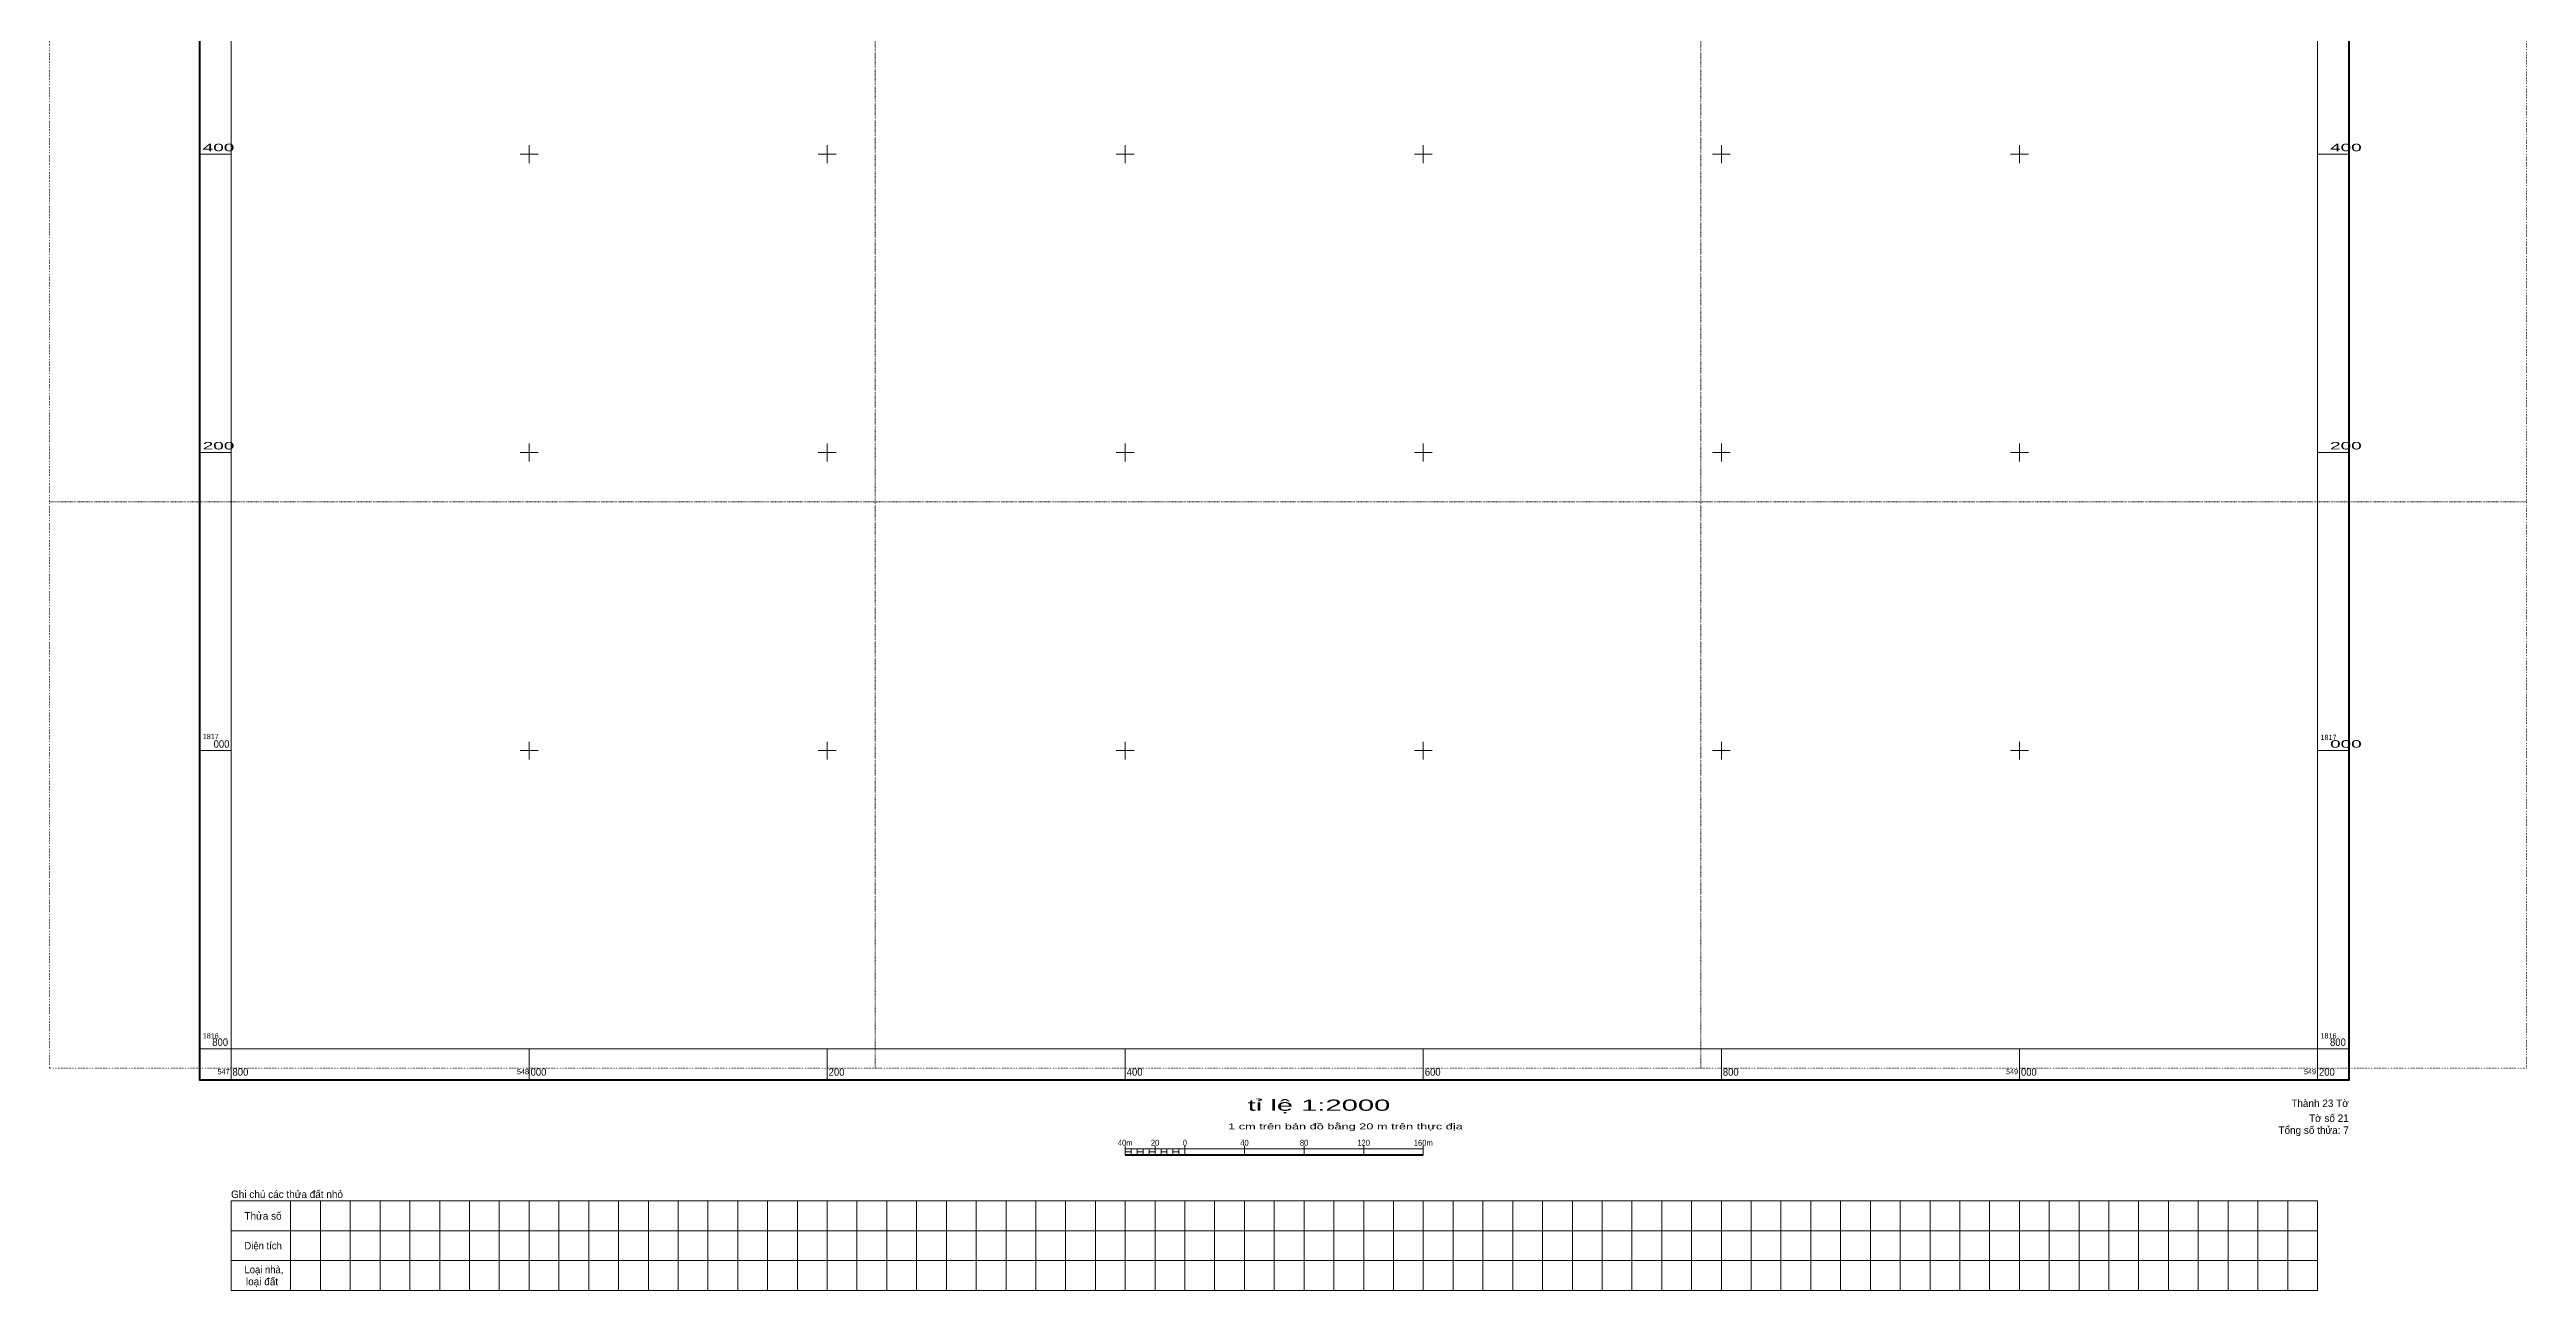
# Model space of a CAD drawing. Header units: metres. Extents: x 547678 to 549340, y 1816638 to 1818307.
# Drawn here: x 547678 to 549340, y 1816638 to 1817470 of the extents above; entities that cross this region are included whole.
import ezdxf
from ezdxf.enums import TextEntityAlignment as Align

# ---------------------------------------------------------------- set-up
doc = ezdxf.new("R2010")
doc.units = ezdxf.units.M
doc.header["$LTSCALE"] = 0.4
doc.linetypes.add('DOTTED', pattern=[1.5, 0.3, -1.2])
doc.layers.add('1', color=7, linetype='DOTTED', lineweight=13)
doc.layers.add('63', color=7, linetype='Continuous', lineweight=13)

msp = doc.modelspace()

# ---------------------------------------------------------------- linework, layer by layer
at = {"layer": '1'}
for points in [[(547678.21, 1817166.97), (547678.21, 1817546.97), (548232.21, 1817546.97), (548232.21, 1817166.97)], [(548232.21, 1817166.97), (548232.21, 1817546.97), (548786.21, 1817546.97), (548786.21, 1817166.97)], [(548786.21, 1817166.97), (548786.21, 1817546.97), (549340.21, 1817546.97), (549340.21, 1817166.97)], [(547678.21, 1816786.97), (547678.21, 1817166.97), (548232.21, 1817166.97), (548232.21, 1816786.97)], [(548232.21, 1816786.97), (548232.21, 1817166.97), (548786.21, 1817166.97), (548786.21, 1816786.97)], [(548786.21, 1816786.97), (548786.21, 1817166.97), (549340.21, 1817166.97), (549340.21, 1816786.97)]]:
    msp.add_lwpolyline(points, close=True, dxfattribs=at)
at = {"layer": '63'}
for p, q in [((547800, 1817400), (547779, 1817400)), ((547994, 1817400), (548006, 1817400)), ((548000, 1817394), (548000, 1817406)), ((548194, 1817400), (548206, 1817400)), ((548200, 1817394), (548200, 1817406)), ((548394, 1817400), (548406, 1817400)), ((548400, 1817394), (548400, 1817406)), ((548594, 1817400), (548606, 1817400)), ((548600, 1817394), (548600, 1817406)), ((548794, 1817400), (548806, 1817400)), ((548800, 1817394), (548800, 1817406)), ((548994, 1817400), (549006, 1817400)), ((549000, 1817394), (549000, 1817406)), ((549200, 1817400), (549221, 1817400)), ((547800, 1817200), (547779, 1817200)), ((547994, 1817200), (548006, 1817200)), ((548000, 1817194), (548000, 1817206)), ((548194, 1817200), (548206, 1817200)), ((548200, 1817194), (548200, 1817206)), ((548394, 1817200), (548406, 1817200)), ((548400, 1817194), (548400, 1817206)), ((548594, 1817200), (548606, 1817200)), ((548600, 1817194), (548600, 1817206)), ((548794, 1817200), (548806, 1817200)), ((548800, 1817194), (548800, 1817206)), ((548994, 1817200), (549006, 1817200)), ((549000, 1817194), (549000, 1817206)), ((549200, 1817200), (549221, 1817200)), ((547800, 1817000), (547779, 1817000)), ((547994, 1817000), (548006, 1817000)), ((548000, 1816994), (548000, 1817006)), ((548194, 1817000), (548206, 1817000)), ((548200, 1816994), (548200, 1817006)), ((548394, 1817000), (548406, 1817000)), ((548400, 1816994), (548400, 1817006)), ((548594, 1817000), (548606, 1817000)), ((548600, 1816994), (548600, 1817006)), ((548794, 1817000), (548806, 1817000)), ((548800, 1816994), (548800, 1817006)), ((548994, 1817000), (549006, 1817000)), ((549000, 1816994), (549000, 1817006)), ((549200, 1817000), (549221, 1817000)), ((547800, 1816800), (547779, 1816800)), ((547800, 1816800), (547800, 1816779)), ((548000, 1816800), (548000, 1816779)), ((548200, 1816800), (548200, 1816779)), ((548400, 1816800), (548400, 1816779)), ((548600, 1816800), (548600, 1816779)), ((548800, 1816800), (548800, 1816779)), ((549000, 1816800), (549000, 1816779)), ((549200, 1816800), (549200, 1816779)), ((549200, 1816800), (549221, 1816800)), ((548400, 1816729), (548400, 1816735)), ((548400, 1816733), (548600, 1816733)), ((548404, 1816729), (548404, 1816733)), ((548408, 1816729), (548408, 1816733)), ((548412, 1816729), (548412, 1816733)), ((548416, 1816729), (548416, 1816733)), ((548420, 1816729), (548420, 1816735)), ((548420, 1816729), (548420, 1816733)), ((548424, 1816729), (548424, 1816733)), ((548428, 1816729), (548428, 1816733)), ((548432, 1816729), (548432, 1816733)), ((548436, 1816729), (548436, 1816733)), ((548440, 1816729), (548440, 1816735)), ((548480, 1816729), (548480, 1816735)), ((548520, 1816729), (548520, 1816735)), ((548560, 1816729), (548560, 1816735)), ((548600, 1816729), (548600, 1816735)), ((547840, 1816698), (547840, 1816638)), ((547860, 1816698), (547860, 1816638)), ((547880, 1816698), (547880, 1816638)), ((547900, 1816698), (547900, 1816638)), ((547920, 1816698), (547920, 1816638)), ((547940, 1816698), (547940, 1816638)), ((547960, 1816698), (547960, 1816638)), ((547980, 1816698), (547980, 1816638)), ((548000, 1816698), (548000, 1816638)), ((548020, 1816698), (548020, 1816638)), ((548040, 1816698), (548040, 1816638)), ((548060, 1816698), (548060, 1816638)), ((548080, 1816698), (548080, 1816638)), ((548100, 1816698), (548100, 1816638)), ((548120, 1816698), (548120, 1816638)), ((548140, 1816698), (548140, 1816638)), ((548160, 1816698), (548160, 1816638)), ((548180, 1816698), (548180, 1816638)), ((548200, 1816698), (548200, 1816638)), ((548220, 1816698), (548220, 1816638)), ((548240, 1816698), (548240, 1816638)), ((548260, 1816698), (548260, 1816638)), ((548280, 1816698), (548280, 1816638)), ((548300, 1816698), (548300, 1816638)), ((548320, 1816698), (548320, 1816638)), ((548340, 1816698), (548340, 1816638)), ((548360, 1816698), (548360, 1816638)), ((548380, 1816698), (548380, 1816638)), ((548400, 1816698), (548400, 1816638)), ((548420, 1816698), (548420, 1816638)), ((548440, 1816698), (548440, 1816638)), ((548460, 1816698), (548460, 1816638)), ((548480, 1816698), (548480, 1816638)), ((548500, 1816698), (548500, 1816638)), ((548520, 1816698), (548520, 1816638)), ((548540, 1816698), (548540, 1816638)), ((548560, 1816698), (548560, 1816638)), ((548580, 1816698), (548580, 1816638)), ((548600, 1816698), (548600, 1816638)), ((548620, 1816698), (548620, 1816638)), ((548640, 1816698), (548640, 1816638)), ((548660, 1816698), (548660, 1816638)), ((548680, 1816698), (548680, 1816638)), ((548700, 1816698), (548700, 1816638)), ((548720, 1816698), (548720, 1816638)), ((548740, 1816698), (548740, 1816638)), ((548760, 1816698), (548760, 1816638)), ((548780, 1816698), (548780, 1816638)), ((548800, 1816698), (548800, 1816638)), ((548820, 1816698), (548820, 1816638)), ((548840, 1816698), (548840, 1816638)), ((548860, 1816698), (548860, 1816638)), ((548880, 1816698), (548880, 1816638)), ((548900, 1816698), (548900, 1816638)), ((548920, 1816698), (548920, 1816638)), ((548940, 1816698), (548940, 1816638)), ((548960, 1816698), (548960, 1816638)), ((548980, 1816698), (548980, 1816638)), ((549000, 1816698), (549000, 1816638)), ((549020, 1816698), (549020, 1816638)), ((549040, 1816698), (549040, 1816638)), ((549060, 1816698), (549060, 1816638)), ((549080, 1816698), (549080, 1816638)), ((549100, 1816698), (549100, 1816638)), ((549120, 1816698), (549120, 1816638)), ((549140, 1816698), (549140, 1816638)), ((549160, 1816698), (549160, 1816638)), ((549180, 1816698), (549180, 1816638)), ((547800, 1816678), (549200, 1816678)), ((547800, 1816658), (549200, 1816658))]:
    msp.add_line(p, q, dxfattribs=at)
at = {"layer": '63', "lineweight": 53}
msp.add_line((548400, 1816729), (548600, 1816729), dxfattribs=at)
at = {"layer": '63', "lineweight": 158}
msp.add_lwpolyline([(547779, 1818221), (549221, 1818221), (549221, 1816779), (547779, 1816779)], close=True, dxfattribs=at)
at = {"layer": '63'}
for points in [[(547800, 1818200), (549200, 1818200), (549200, 1816800), (547800, 1816800)], [(548400, 1816729), (548400, 1816731), (548404, 1816731), (548404, 1816729)], [(548408, 1816729), (548408, 1816731), (548412, 1816731), (548412, 1816729)], [(548416, 1816729), (548416, 1816731), (548420, 1816731), (548420, 1816729)], [(548424, 1816729), (548424, 1816731), (548428, 1816731), (548428, 1816729)], [(548432, 1816729), (548432, 1816731), (548436, 1816731), (548436, 1816729)], [(547800, 1816698), (549200, 1816698), (549200, 1816638), (547800, 1816638)]]:
    msp.add_lwpolyline(points, close=True, dxfattribs=at)

# ---------------------------------------------------------------- texts
for s, height, width, p in [('400', 5, 1.9, (547781, 1817402)), ('200', 5, 1.9, (547781, 1817202)), ('1817', 3.5, 0.95, (547781, 1817007.73)), ('000', 5, 0.95, (547788.31, 1817002)), ('1817', 3.5, 0.95, (549202, 1817007.13)), ('1816', 3.5, 0.95, (547781, 1816807)), ('1816', 3.5, 0.95, (549202, 1816807)), ('800', 5, 0.95, (547801, 1816782)), ('000', 5, 0.95, (548001, 1816782)), ('200', 5, 0.95, (548201, 1816782)), ('400', 5, 0.95, (548401, 1816782)), ('600', 5, 0.95, (548601, 1816782)), ('800', 5, 0.95, (548801, 1816782)), ('000', 5, 0.95, (549001, 1816782)), ('200', 5, 0.95, (549201, 1816782)), ('Diện tích', 5, 0.95, (547809, 1816665.5)), ('Loại nhà,', 5, 0.95, (547809, 1816649.5))]:
    msp.add_text(s, height=height, dxfattribs=dict(at, width=width)).set_placement(p)
for s, height, width, p in [('400', 5, 1.9, (549229.64, 1817402)), ('200', 5, 1.9, (549229.64, 1817202)), ('000', 5, 1.9, (549229.64, 1817002)), ('800', 5, 0.95, (547798, 1816802)), ('800', 5, 0.95, (549219, 1816802)), ('547', 3.5, 0.95, (547799, 1816783)), ('548', 3.5, 0.95, (547999.91, 1816783)), ('549', 3.5, 0.95, (548999.08, 1816783)), ('549', 3.5, 0.95, (549199, 1816783))]:
    msp.add_text(s, height=height, dxfattribs=dict(at, width=width)).set_placement(p, align=Align.RIGHT)
for s, height, width, p in [('tỉ lệ 1:2000', 7.5, 1.95, (548530.01, 1816758.5)), ('1 cm trên bản đồ bằng 20 m trên thực địa', 4, 1.6, (548547.75, 1816746)), ('40m', 4, 0.95, (548400, 1816735)), ('20', 4, 0.95, (548420, 1816735)), ('0', 4, 0.9, (548440, 1816735)), ('40', 4, 0.95, (548480, 1816735)), ('80', 4, 0.95, (548520, 1816735)), ('120', 4, 0.95, (548559.995, 1816735)), ('160m', 4, 0.95, (548600.005, 1816735))]:
    msp.add_text(s, height=height, dxfattribs=dict(at, width=width)).set_placement(p, align=Align.CENTER)
for s, p in [('Thành 23 Tờ', (549221, 1816761)), ('Tổng số thửa: 7', (549221, 1816743)), ('Tờ số 21', (549221, 1816751))]:
    msp.add_text(s, height=5, dxfattribs=at).set_placement(p, align=Align.RIGHT)
for s, p in [('Ghi chú các thửa đất nhỏ', (547800, 1816700)), ('Thửa số', (547809, 1816685.5)), ('loại đất', (547810, 1816641.5))]:
    msp.add_text(s, height=5, dxfattribs=at).set_placement(p)

doc.saveas('drawing.dxf')
